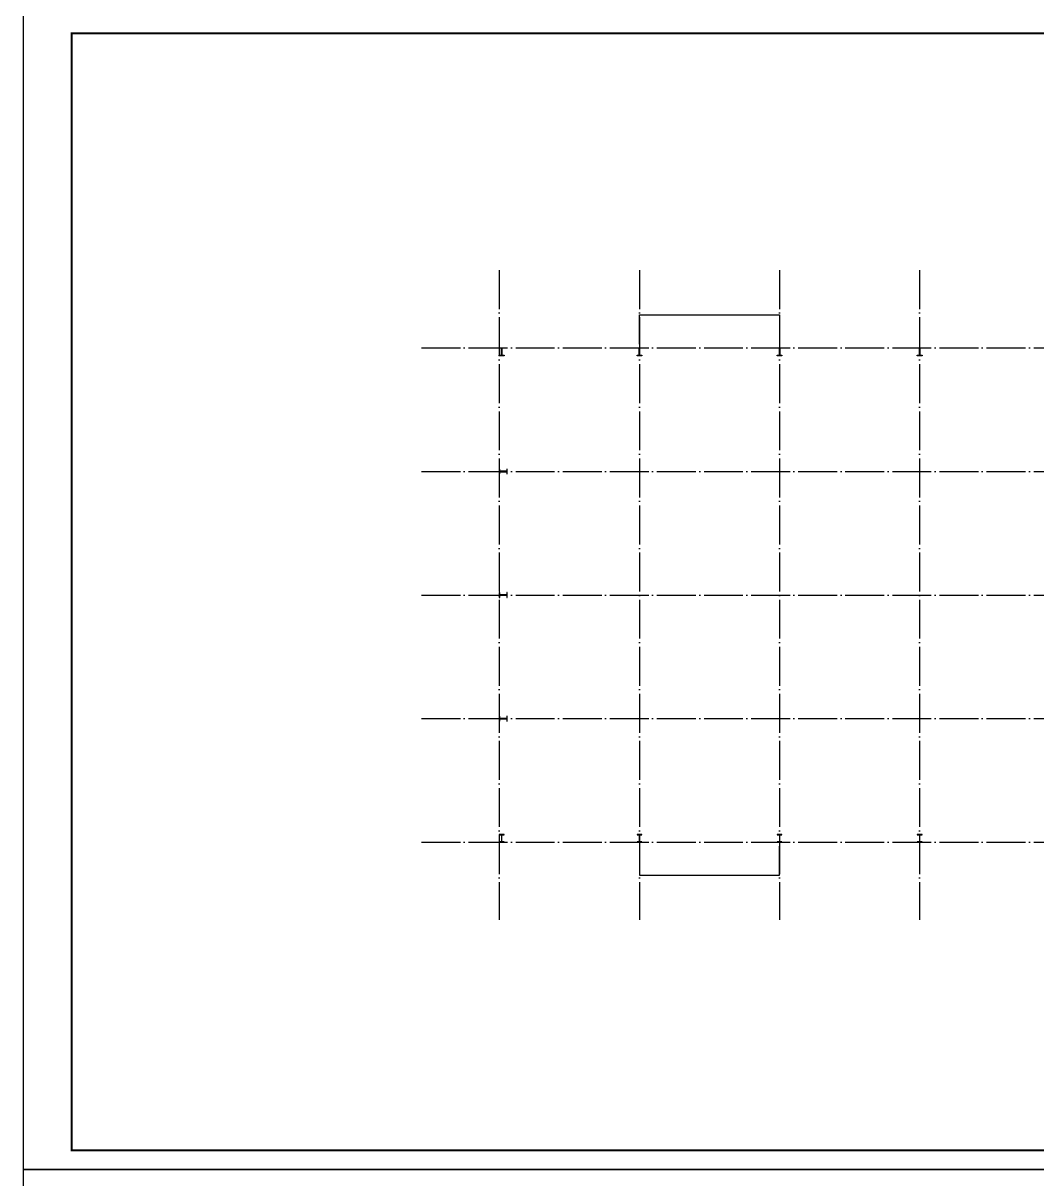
# Model space of a CAD drawing. Extents: x 39560 to 217760, y -140239 to 277665.
# Drawn here: x 39560 to 91655, y 79486 to 138886 of the extents above; entities that cross this region are included whole.
import ezdxf

# ---------------------------------------------------------------- set-up
doc = ezdxf.new("R2010")
doc.units = 0
doc.header["$LTSCALE"] = 1000
doc.header["$MEASUREMENT"] = 0
doc.linetypes.add('DOTE', pattern=[2.42, 2, -0.2, 0.02, -0.2])
for name, color, linetype in [('COLUMN', 9, 'Continuous'), ('DOTE', 8, 'DOTE'), ('PUB_TITLE', 4, 'Continuous'), ('图框(锁住)', 7, 'Continuous')]:
    doc.layers.add(name, color=color, linetype=linetype)

msp = doc.modelspace()

# ---------------------------------------------------------------- linework, layer by layer
at = {"layer": 'COLUMN', "color": 6}
for points in [[(64280.83, 121812.587), (64280.83, 121792.587), (64030.83, 121792.587), (64030.83, 121812.587), (64145.83, 121812.587), (64145.83, 122172.587), (64030.83, 122172.587), (64030.83, 122192.587), (64280.83, 122192.587), (64280.83, 122172.587), (64165.83, 122172.587), (64165.83, 121812.587)], [(71355.83, 121812.587), (71355.83, 121792.587), (71105.83, 121792.587), (71105.83, 121812.587), (71220.83, 121812.587), (71220.83, 122172.587), (71105.83, 122172.587), (71105.83, 122192.587), (71355.83, 122192.587), (71355.83, 122172.587), (71240.83, 122172.587), (71240.83, 121812.587)], [(78555.83, 121812.587), (78555.83, 121792.587), (78305.83, 121792.587), (78305.83, 121812.587), (78420.83, 121812.587), (78420.83, 122172.587), (78305.83, 122172.587), (78305.83, 122192.587), (78555.83, 122192.587), (78555.83, 122172.587), (78440.83, 122172.587), (78440.83, 121812.587)], [(85755.83, 121812.587), (85755.83, 121792.587), (85505.83, 121792.587), (85505.83, 121812.587), (85620.83, 121812.587), (85620.83, 122172.587), (85505.83, 122172.587), (85505.83, 122192.587), (85755.83, 122192.587), (85755.83, 122172.587), (85640.83, 122172.587), (85640.83, 121812.587)], [(64410.83, 115717.587), (64430.83, 115717.587), (64430.83, 115967.587), (64410.83, 115967.587), (64410.83, 115852.587), (64050.83, 115852.587), (64050.83, 115967.587), (64030.83, 115967.587), (64030.83, 115717.587), (64050.83, 115717.587), (64050.83, 115832.587), (64410.83, 115832.587)], [(64410.83, 109367.587), (64430.83, 109367.587), (64430.83, 109617.587), (64410.83, 109617.587), (64410.83, 109502.587), (64050.83, 109502.587), (64050.83, 109617.587), (64030.83, 109617.587), (64030.83, 109367.587), (64050.83, 109367.587), (64050.83, 109482.587), (64410.83, 109482.587)], [(64410.83, 103017.587), (64430.83, 103017.587), (64430.83, 103267.587), (64410.83, 103267.587), (64410.83, 103152.587), (64050.83, 103152.587), (64050.83, 103267.587), (64030.83, 103267.587), (64030.83, 103017.587), (64050.83, 103017.587), (64050.83, 103132.587), (64410.83, 103132.587)], [(64280.83, 97172.587), (64280.83, 97192.587), (64030.83, 97192.587), (64030.83, 97172.587), (64145.83, 97172.587), (64145.83, 96812.587), (64030.83, 96812.587), (64030.83, 96792.587), (64280.83, 96792.587), (64280.83, 96812.587), (64165.83, 96812.587), (64165.83, 97172.587)], [(71355.83, 97172.587), (71355.83, 97192.587), (71105.83, 97192.587), (71105.83, 97172.587), (71220.83, 97172.587), (71220.83, 96812.587), (71105.83, 96812.587), (71105.83, 96792.587), (71355.83, 96792.587), (71355.83, 96812.587), (71240.83, 96812.587), (71240.83, 97172.587)], [(78555.83, 97172.587), (78555.83, 97192.587), (78305.83, 97192.587), (78305.83, 97172.587), (78420.83, 97172.587), (78420.83, 96812.587), (78305.83, 96812.587), (78305.83, 96792.587), (78555.83, 96792.587), (78555.83, 96812.587), (78440.83, 96812.587), (78440.83, 97172.587)], [(85755.83, 97172.587), (85755.83, 97192.587), (85505.83, 97192.587), (85505.83, 97172.587), (85620.83, 97172.587), (85620.83, 96812.587), (85505.83, 96812.587), (85505.83, 96792.587), (85755.83, 96792.587), (85755.83, 96812.587), (85640.83, 96812.587), (85640.83, 97172.587)]]:
    msp.add_lwpolyline(points, close=True, dxfattribs=at)
at = {"layer": 'DOTE'}
for p, q in [((64030.83, 126192.587), (64030.83, 92792.587)), ((71230.83, 126192.587), (71230.83, 92792.587)), ((78430.83, 126192.587), (78430.83, 92792.587)), ((85630.83, 126192.587), (85630.83, 92792.587)), ((60030.83, 122192.587), (125630.83, 122192.587)), ((60030.83, 115842.587), (125630.83, 115842.587)), ((60030.83, 109492.587), (125630.83, 109492.587)), ((60030.83, 103142.587), (125630.83, 103142.587)), ((60030.83, 96792.587), (125630.83, 96792.587))]:
    msp.add_line(p, q, dxfattribs=at)
at = {"layer": 'PUB_TITLE', "color": 0}
for points in [[(39559.763, 79960.919), (144659.763, 79960.919), (144659.763, 139360.919), (39559.763, 139360.919)], [(39559.763, 20560.919), (144659.763, 20560.919), (144659.763, 79960.919), (39559.763, 79960.919)]]:
    msp.add_lwpolyline(points, close=True, dxfattribs=at)
at = {"layer": 'PUB_TITLE', "color": 0, "const_width": 100}
msp.add_lwpolyline([(42059.763, 80960.919), (143659.763, 80960.919), (143659.763, 138360.919), (42059.763, 138360.919)], close=True, dxfattribs=at)
at = {"layer": '图框(锁住)', "color": 0}
for points in [[(71230.83, 122392.587), (71230.83, 123892.587), (78430.83, 123892.587), (78430.83, 122392.587)], [(71230.83, 96592.587), (71230.83, 95092.587), (78430.83, 95092.587), (78430.83, 96592.587)]]:
    msp.add_lwpolyline(points, dxfattribs=at)

doc.saveas('drawing.dxf')
